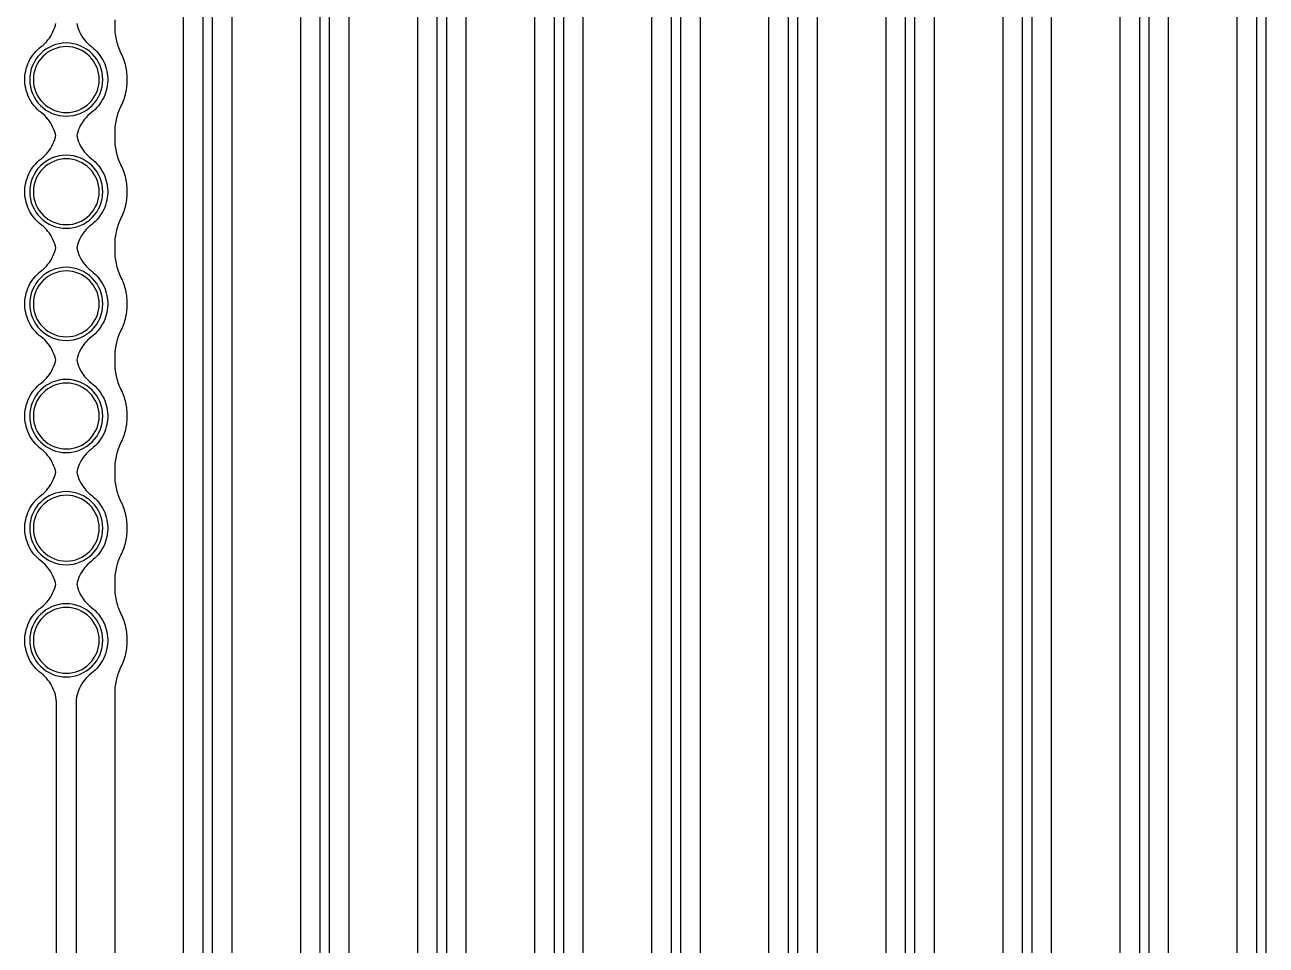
# Model space of a CAD drawing. Header units: metres. Extents: x -1805 to 1655, y -683 to 39617.
# Drawn here: x -8.5 to 246, y 4104 to 4292.7 of the extents above; entities that cross this region are included whole.
import ezdxf

# ---------------------------------------------------------------- set-up
doc = ezdxf.new("R2010")
doc.units = ezdxf.units.M
for name, color, linetype in [('Etching', 5, 'CONTINUOUS'), ('Metal', 4, 'CONTINUOUS'), ('pad_etching', 1, 'CONTINUOUS'), ('PEDOT_SIROF', 6, 'CONTINUOUS')]:
    doc.layers.add(name, color=color, linetype=linetype)

msp = doc.modelspace()

# ---------------------------------------------------------------- linework, layer by layer
at = {"layer": 'Etching'}
for points in [[(24, 9134.24), (24, -45.85)], [(34, -45.85), (34, 9134.24)], [(48, 9134.24), (48, 81.13)], [(58, 81.13), (58, 9134.24)], [(72, 9134.24), (72, 208.12)], [(82, 208.12), (82, 9134.24)], [(96, 9134.24), (96, 335.1)], [(106, 335.1), (106, 9134.24)], [(120, 9134.24), (120, 462.09)], [(130, 462.09), (130, 9134.24)], [(144, 9134.24), (144, 589.07)], [(154, 589.07), (154, 9134.24)], [(168, 9134.24), (168, 716.05)], [(178, 716.05), (178, 9134.24)], [(192, 9134.24), (192, 843.04)], [(202, 843.04), (202, 9134.24)], [(216, 9134.24), (216, 970.02)], [(226, 970.02), (226, 9134.24)], [(240, 9134.24), (240, 1097.01)], [(10, -202.71), (10, 4155.73), (10.01, 4156.09), (10.02, 4156.45), (10.05, 4156.82), (10.09, 4157.18), (10.14, 4157.54), (10.2, 4157.9), (10.27, 4158.26), (10.35, 4158.61), (10.45, 4158.97), (10.55, 4159.32), (10.66, 4159.66), (10.79, 4160), (10.92, 4160.34), (11.07, 4160.68), (11.22, 4161.01), (11.38, 4161.34), (11.53, 4161.68), (11.67, 4162.02), (11.79, 4162.36), (11.91, 4162.71), (12.02, 4163.06), (12.11, 4163.42), (12.2, 4163.77), (12.27, 4164.13), (12.34, 4164.5), (12.39, 4164.86), (12.43, 4165.22), (12.47, 4165.59), (12.49, 4165.96), (12.5, 4166.32), (12.5, 4166.69), (12.49, 4167.06), (12.47, 4167.43), (12.43, 4167.79), (12.39, 4168.16), (12.34, 4168.52), (12.27, 4168.88), (12.2, 4169.24), (12.11, 4169.6), (12.02, 4169.95), (11.91, 4170.31), (11.79, 4170.65), (11.67, 4171), (11.53, 4171.34), (11.38, 4171.68), (11.22, 4172.01), (11.07, 4172.34), (10.92, 4172.67), (10.79, 4173.01), (10.66, 4173.35), (10.55, 4173.7), (10.45, 4174.05), (10.35, 4174.4), (10.27, 4174.76), (10.2, 4175.11), (10.14, 4175.47), (10.09, 4175.84), (10.05, 4176.2), (10.02, 4176.56), (10.01, 4176.93), (10, 4177.29), (10, 4178.73), (10.01, 4179.09), (10.02, 4179.45), (10.05, 4179.82), (10.09, 4180.18), (10.14, 4180.54), (10.2, 4180.9), (10.27, 4181.26), (10.35, 4181.61), (10.45, 4181.97), (10.55, 4182.32), (10.66, 4182.66), (10.79, 4183), (10.92, 4183.34), (11.07, 4183.68), (11.22, 4184.01), (11.38, 4184.34), (11.53, 4184.68), (11.67, 4185.02), (11.79, 4185.36), (11.91, 4185.71), (12.02, 4186.06), (12.11, 4186.42), (12.2, 4186.77), (12.27, 4187.13), (12.34, 4187.5), (12.39, 4187.86), (12.43, 4188.22), (12.47, 4188.59), (12.49, 4188.96), (12.5, 4189.32), (12.5, 4189.69), (12.49, 4190.06), (12.47, 4190.43), (12.43, 4190.79), (12.39, 4191.16), (12.34, 4191.52), (12.27, 4191.88), (12.2, 4192.24), (12.11, 4192.6), (12.02, 4192.95), (11.91, 4193.31), (11.79, 4193.65), (11.67, 4194), (11.53, 4194.34), (11.38, 4194.68), (11.22, 4195.01), (11.07, 4195.34), (10.92, 4195.67), (10.79, 4196.01), (10.66, 4196.35), (10.55, 4196.7), (10.45, 4197.05), (10.35, 4197.4), (10.27, 4197.76), (10.2, 4198.11), (10.14, 4198.47), (10.09, 4198.84), (10.05, 4199.2), (10.02, 4199.56), (10.01, 4199.93), (10, 4200.29), (10, 4201.73), (10.01, 4202.09), (10.02, 4202.45), (10.05, 4202.82), (10.09, 4203.18), (10.14, 4203.54), (10.2, 4203.9), (10.27, 4204.26), (10.35, 4204.61), (10.45, 4204.97), (10.55, 4205.32), (10.66, 4205.66), (10.79, 4206), (10.92, 4206.34), (11.07, 4206.68), (11.22, 4207.01), (11.38, 4207.34), (11.53, 4207.68), (11.67, 4208.02), (11.79, 4208.36), (11.91, 4208.71), (12.02, 4209.06), (12.11, 4209.42), (12.2, 4209.77), (12.27, 4210.13), (12.34, 4210.5), (12.39, 4210.86), (12.43, 4211.22), (12.47, 4211.59), (12.49, 4211.96), (12.5, 4212.32), (12.5, 4212.69), (12.49, 4213.06), (12.47, 4213.43), (12.43, 4213.79), (12.39, 4214.16), (12.34, 4214.52), (12.27, 4214.88), (12.2, 4215.24), (12.11, 4215.6), (12.02, 4215.95), (11.91, 4216.31), (11.79, 4216.65), (11.67, 4217), (11.53, 4217.34), (11.38, 4217.68), (11.22, 4218.01), (11.07, 4218.34), (10.92, 4218.67), (10.79, 4219.01), (10.66, 4219.35), (10.55, 4219.7), (10.45, 4220.05), (10.35, 4220.4), (10.27, 4220.76), (10.2, 4221.11), (10.14, 4221.47), (10.09, 4221.84), (10.05, 4222.2), (10.02, 4222.56), (10.01, 4222.93), (10, 4223.29), (10, 4224.73), (10.01, 4225.09), (10.02, 4225.45), (10.05, 4225.82), (10.09, 4226.18), (10.14, 4226.54), (10.2, 4226.9), (10.27, 4227.26), (10.35, 4227.61), (10.45, 4227.97), (10.55, 4228.32), (10.66, 4228.66), (10.79, 4229), (10.92, 4229.34), (11.07, 4229.68), (11.22, 4230.01), (11.38, 4230.34), (11.53, 4230.68), (11.67, 4231.02), (11.79, 4231.36), (11.91, 4231.71), (12.02, 4232.06), (12.11, 4232.42), (12.2, 4232.77), (12.27, 4233.13), (12.34, 4233.5), (12.39, 4233.86), (12.43, 4234.22), (12.47, 4234.59), (12.49, 4234.96), (12.5, 4235.32), (12.5, 4235.69), (12.49, 4236.06), (12.47, 4236.43), (12.43, 4236.79), (12.39, 4237.16), (12.34, 4237.52), (12.27, 4237.88), (12.2, 4238.24), (12.11, 4238.6), (12.02, 4238.95), (11.91, 4239.31), (11.79, 4239.65), (11.67, 4240), (11.53, 4240.34), (11.38, 4240.68), (11.22, 4241.01), (11.07, 4241.34), (10.92, 4241.67), (10.79, 4242.01), (10.66, 4242.35), (10.55, 4242.7), (10.45, 4243.05), (10.35, 4243.4), (10.27, 4243.76), (10.2, 4244.11), (10.14, 4244.47), (10.09, 4244.84), (10.05, 4245.2), (10.02, 4245.56), (10.01, 4245.93), (10, 4246.29), (10, 4247.73), (10.01, 4248.09), (10.02, 4248.45), (10.05, 4248.82), (10.09, 4249.18), (10.14, 4249.54), (10.2, 4249.9), (10.27, 4250.26), (10.35, 4250.61), (10.45, 4250.97), (10.55, 4251.32), (10.66, 4251.66), (10.79, 4252), (10.92, 4252.34), (11.07, 4252.68), (11.22, 4253.01), (11.38, 4253.34), (11.53, 4253.68), (11.67, 4254.02), (11.79, 4254.36), (11.91, 4254.71), (12.02, 4255.06), (12.11, 4255.42), (12.2, 4255.77), (12.27, 4256.13), (12.34, 4256.5), (12.39, 4256.86), (12.43, 4257.22), (12.47, 4257.59), (12.49, 4257.96), (12.5, 4258.32), (12.5, 4258.69), (12.49, 4259.06), (12.47, 4259.43), (12.43, 4259.79), (12.39, 4260.16), (12.34, 4260.52), (12.27, 4260.88), (12.2, 4261.24), (12.11, 4261.6), (12.02, 4261.95), (11.91, 4262.31), (11.79, 4262.65), (11.67, 4263), (11.53, 4263.34), (11.38, 4263.68), (11.22, 4264.01), (11.07, 4264.34), (10.92, 4264.67), (10.79, 4265.01), (10.66, 4265.35), (10.55, 4265.7), (10.45, 4266.05), (10.35, 4266.4), (10.27, 4266.76), (10.2, 4267.11), (10.14, 4267.47), (10.09, 4267.84), (10.05, 4268.2), (10.02, 4268.56), (10.01, 4268.93), (10, 4269.29), (10, 4270.73), (10.01, 4271.09), (10.02, 4271.45), (10.05, 4271.82), (10.09, 4272.18), (10.14, 4272.54), (10.2, 4272.9), (10.27, 4273.26), (10.35, 4273.61), (10.45, 4273.97), (10.55, 4274.32), (10.66, 4274.66), (10.79, 4275), (10.92, 4275.34), (11.07, 4275.68), (11.22, 4276.01), (11.38, 4276.34), (11.53, 4276.68), (11.67, 4277.02), (11.79, 4277.36), (11.91, 4277.71), (12.02, 4278.06), (12.11, 4278.42), (12.2, 4278.77), (12.27, 4279.13), (12.34, 4279.5), (12.39, 4279.86), (12.43, 4280.22), (12.47, 4280.59), (12.49, 4280.96), (12.5, 4281.32), (12.5, 4281.69), (12.49, 4282.06), (12.47, 4282.43), (12.43, 4282.79), (12.39, 4283.16), (12.34, 4283.52), (12.27, 4283.88), (12.2, 4284.24), (12.11, 4284.6), (12.02, 4284.95), (11.91, 4285.31), (11.79, 4285.65), (11.67, 4286), (11.53, 4286.34), (11.38, 4286.68), (11.22, 4287.01), (11.07, 4287.34), (10.92, 4287.67), (10.79, 4288.01), (10.66, 4288.35), (10.55, 4288.7), (10.45, 4289.05), (10.35, 4289.4), (10.27, 4289.76), (10.2, 4290.11), (10.14, 4290.47), (10.09, 4290.84), (10.05, 4291.2), (10.02, 4291.56), (10.01, 4291.93), (10, 4292.29), (10, 4293.73)]]:
    msp.add_lwpolyline(points, dxfattribs=at)
at = {"layer": 'Metal'}
for points in [[(30, -49.66), (30, 9436.51), (28, 9436.51), (28, 9436.51), (28, -49.66)], [(54, 77.32), (54, 9436.51), (52, 9436.51), (52, 9436.51), (52, 77.32)], [(78, 204.31), (78, 9436.51), (76, 9436.51), (76, 9436.51), (76, 204.31)], [(102, 331.29), (102, 9436.51), (100, 9436.51), (100, 9436.51), (100, 331.29)], [(126, 458.27), (126, 9436.51), (124, 9436.51), (124, 9436.51), (124, 458.27)], [(150, 585.26), (150, 9436.51), (148, 9436.51), (148, 9436.51), (148, 585.26)], [(174, 712.24), (174, 9436.51), (172, 9436.51), (172, 9436.51), (172, 712.24)], [(198, 839.23), (198, 9436.51), (196, 9436.51), (196, 9436.51), (196, 839.23)], [(222, 966.21), (222, 9436.51), (220, 9436.51), (220, 9436.51), (220, 966.21)], [(246, 1093.19), (246, 9436.51), (244, 9436.51), (244, 9436.51), (244, 1093.19)], [(-2, -200.37), (-2, 4153.38), (-2.02, 4153.87), (-2.06, 4154.36), (-2.13, 4154.85), (-2.24, 4155.33), (-2.37, 4155.8), (-2.54, 4156.26), (-2.73, 4156.71), (-2.94, 4157.15), (-3.19, 4157.58), (-3.46, 4157.99), (-3.75, 4158.38), (-4.07, 4158.75), (-4.41, 4159.11), (-4.77, 4159.44), (-5.15, 4159.75), (-5.54, 4160.06), (-5.92, 4160.4), (-6.27, 4160.77), (-6.6, 4161.15), (-6.9, 4161.55), (-7.18, 4161.97), (-7.44, 4162.4), (-7.67, 4162.85), (-7.88, 4163.31), (-8.05, 4163.78), (-8.2, 4164.27), (-8.32, 4164.76), (-8.41, 4165.25), (-8.47, 4165.75), (-8.5, 4166.26), (-8.5, 4166.76), (-8.47, 4167.26), (-8.41, 4167.76), (-8.32, 4168.26), (-8.2, 4168.75), (-8.05, 4169.23), (-7.88, 4169.71), (-7.67, 4170.17), (-7.44, 4170.62), (-7.18, 4171.05), (-6.9, 4171.47), (-6.6, 4171.87), (-6.27, 4172.25), (-5.92, 4172.61), (-5.54, 4172.95), (-5.15, 4173.27), (-4.77, 4173.58), (-4.41, 4173.91), (-4.07, 4174.26), (-3.75, 4174.64), (-3.46, 4175.03), (-3.19, 4175.44), (-2.94, 4175.86), (-2.73, 4176.3), (-2.54, 4176.76), (-2.37, 4177.22), (-2.24, 4177.69), (-2.17, 4178.01), (-2.24, 4178.33), (-2.37, 4178.8), (-2.54, 4179.26), (-2.73, 4179.71), (-2.94, 4180.15), (-3.19, 4180.58), (-3.46, 4180.99), (-3.75, 4181.38), (-4.07, 4181.75), (-4.41, 4182.11), (-4.77, 4182.44), (-5.15, 4182.75), (-5.54, 4183.06), (-5.92, 4183.4), (-6.27, 4183.77), (-6.6, 4184.15), (-6.9, 4184.55), (-7.18, 4184.97), (-7.44, 4185.4), (-7.67, 4185.85), (-7.88, 4186.31), (-8.05, 4186.78), (-8.2, 4187.27), (-8.32, 4187.76), (-8.41, 4188.25), (-8.47, 4188.75), (-8.5, 4189.26), (-8.5, 4189.76), (-8.47, 4190.26), (-8.41, 4190.76), (-8.32, 4191.26), (-8.2, 4191.75), (-8.05, 4192.23), (-7.88, 4192.71), (-7.67, 4193.17), (-7.44, 4193.62), (-7.18, 4194.05), (-6.9, 4194.47), (-6.6, 4194.87), (-6.27, 4195.25), (-5.92, 4195.61), (-5.54, 4195.95), (-5.15, 4196.27), (-4.77, 4196.58), (-4.41, 4196.91), (-4.07, 4197.26), (-3.75, 4197.64), (-3.46, 4198.03), (-3.19, 4198.44), (-2.94, 4198.86), (-2.73, 4199.3), (-2.54, 4199.76), (-2.37, 4200.22), (-2.24, 4200.69), (-2.17, 4201.01), (-2.24, 4201.33), (-2.37, 4201.8), (-2.54, 4202.26), (-2.73, 4202.71), (-2.94, 4203.15), (-3.19, 4203.58), (-3.46, 4203.99), (-3.75, 4204.38), (-4.07, 4204.75), (-4.41, 4205.11), (-4.77, 4205.44), (-5.15, 4205.75), (-5.54, 4206.06), (-5.92, 4206.4), (-6.27, 4206.77), (-6.6, 4207.15), (-6.9, 4207.55), (-7.18, 4207.97), (-7.44, 4208.4), (-7.67, 4208.85), (-7.88, 4209.31), (-8.05, 4209.78), (-8.2, 4210.27), (-8.32, 4210.76), (-8.41, 4211.25), (-8.47, 4211.75), (-8.5, 4212.26), (-8.5, 4212.76), (-8.47, 4213.26), (-8.41, 4213.76), (-8.32, 4214.26), (-8.2, 4214.75), (-8.05, 4215.23), (-7.88, 4215.71), (-7.67, 4216.17), (-7.44, 4216.62), (-7.18, 4217.05), (-6.9, 4217.47), (-6.6, 4217.87), (-6.27, 4218.25), (-5.92, 4218.61), (-5.54, 4218.95), (-5.15, 4219.27), (-4.77, 4219.58), (-4.41, 4219.91), (-4.07, 4220.26), (-3.75, 4220.64), (-3.46, 4221.03), (-3.19, 4221.44), (-2.94, 4221.86), (-2.73, 4222.3), (-2.54, 4222.76), (-2.37, 4223.22), (-2.24, 4223.69), (-2.17, 4224.01), (-2.24, 4224.33), (-2.37, 4224.8), (-2.54, 4225.26), (-2.73, 4225.71), (-2.94, 4226.15), (-3.19, 4226.58), (-3.46, 4226.99), (-3.75, 4227.38), (-4.07, 4227.75), (-4.41, 4228.11), (-4.77, 4228.44), (-5.15, 4228.75), (-5.54, 4229.06), (-5.92, 4229.4), (-6.27, 4229.77), (-6.6, 4230.15), (-6.9, 4230.55), (-7.18, 4230.97), (-7.44, 4231.4), (-7.67, 4231.85), (-7.88, 4232.31), (-8.05, 4232.78), (-8.2, 4233.27), (-8.32, 4233.76), (-8.41, 4234.25), (-8.47, 4234.75), (-8.5, 4235.26), (-8.5, 4235.76), (-8.47, 4236.26), (-8.41, 4236.76), (-8.32, 4237.26), (-8.2, 4237.75), (-8.05, 4238.23), (-7.88, 4238.71), (-7.67, 4239.17), (-7.44, 4239.62), (-7.18, 4240.05), (-6.9, 4240.47), (-6.6, 4240.87), (-6.27, 4241.25), (-5.92, 4241.61), (-5.54, 4241.95), (-5.15, 4242.27), (-4.77, 4242.58), (-4.41, 4242.91), (-4.07, 4243.26), (-3.75, 4243.64), (-3.46, 4244.03), (-3.19, 4244.44), (-2.94, 4244.86), (-2.73, 4245.3), (-2.54, 4245.76), (-2.37, 4246.22), (-2.24, 4246.69), (-2.17, 4247.01), (-2.24, 4247.33), (-2.37, 4247.8), (-2.54, 4248.26), (-2.73, 4248.71), (-2.94, 4249.15), (-3.19, 4249.58), (-3.46, 4249.99), (-3.75, 4250.38), (-4.07, 4250.75), (-4.41, 4251.11), (-4.77, 4251.44), (-5.15, 4251.75), (-5.54, 4252.06), (-5.92, 4252.4), (-6.27, 4252.77), (-6.6, 4253.15), (-6.9, 4253.55), (-7.18, 4253.97), (-7.44, 4254.4), (-7.67, 4254.85), (-7.88, 4255.31), (-8.05, 4255.78), (-8.2, 4256.27), (-8.32, 4256.76), (-8.41, 4257.25), (-8.47, 4257.75), (-8.5, 4258.26), (-8.5, 4258.76), (-8.47, 4259.26), (-8.41, 4259.76), (-8.32, 4260.26), (-8.2, 4260.75), (-8.05, 4261.23), (-7.88, 4261.71), (-7.67, 4262.17), (-7.44, 4262.62), (-7.18, 4263.05), (-6.9, 4263.47), (-6.6, 4263.87), (-6.27, 4264.25), (-5.92, 4264.61), (-5.54, 4264.95), (-5.15, 4265.27), (-4.77, 4265.58), (-4.41, 4265.91), (-4.07, 4266.26), (-3.75, 4266.64), (-3.46, 4267.03), (-3.19, 4267.44), (-2.94, 4267.86), (-2.73, 4268.3), (-2.54, 4268.76), (-2.37, 4269.22), (-2.24, 4269.69), (-2.17, 4270.01), (-2.24, 4270.33), (-2.37, 4270.8), (-2.54, 4271.26), (-2.73, 4271.71), (-2.94, 4272.15), (-3.19, 4272.58), (-3.46, 4272.99), (-3.75, 4273.38), (-4.07, 4273.75), (-4.41, 4274.11), (-4.77, 4274.44), (-5.15, 4274.75), (-5.54, 4275.06), (-5.92, 4275.4), (-6.27, 4275.77), (-6.6, 4276.15), (-6.9, 4276.55), (-7.18, 4276.97), (-7.44, 4277.4), (-7.67, 4277.85), (-7.88, 4278.31), (-8.05, 4278.78), (-8.2, 4279.27), (-8.32, 4279.76), (-8.41, 4280.25), (-8.47, 4280.75), (-8.5, 4281.26), (-8.5, 4281.76), (-8.47, 4282.26), (-8.41, 4282.76), (-8.32, 4283.26), (-8.2, 4283.75), (-8.05, 4284.23), (-7.88, 4284.71), (-7.67, 4285.17), (-7.44, 4285.62), (-7.18, 4286.05), (-6.9, 4286.47), (-6.6, 4286.87), (-6.27, 4287.25), (-5.92, 4287.61), (-5.54, 4287.95), (-5.15, 4288.27), (-4.77, 4288.58), (-4.41, 4288.91), (-4.07, 4289.26), (-3.75, 4289.64), (-3.46, 4290.03), (-3.19, 4290.44), (-2.94, 4290.86), (-2.73, 4291.3), (-2.54, 4291.76), (-2.37, 4292.22), (-2.24, 4292.69), (-2.17, 4293.01)], [(2.17, 4293.01), (2.24, 4292.69), (2.37, 4292.22), (2.54, 4291.76), (2.73, 4291.3), (2.94, 4290.86), (3.19, 4290.44), (3.46, 4290.03), (3.75, 4289.64), (4.07, 4289.26), (4.41, 4288.91), (4.77, 4288.58), (5.15, 4288.27), (5.54, 4287.95), (5.92, 4287.61), (6.27, 4287.25), (6.6, 4286.87), (6.9, 4286.47), (7.18, 4286.05), (7.44, 4285.62), (7.67, 4285.17), (7.88, 4284.71), (8.05, 4284.23), (8.2, 4283.75), (8.32, 4283.26), (8.41, 4282.76), (8.47, 4282.26), (8.5, 4281.76), (8.5, 4281.26), (8.47, 4280.75), (8.41, 4280.25), (8.32, 4279.76), (8.2, 4279.27), (8.05, 4278.78), (7.88, 4278.31), (7.67, 4277.85), (7.44, 4277.4), (7.18, 4276.97), (6.9, 4276.55), (6.6, 4276.15), (6.27, 4275.77), (5.92, 4275.4), (5.54, 4275.06), (5.15, 4274.75), (4.77, 4274.44), (4.41, 4274.11), (4.07, 4273.75), (3.75, 4273.38), (3.46, 4272.99), (3.19, 4272.58), (2.94, 4272.15), (2.73, 4271.71), (2.54, 4271.26), (2.37, 4270.8), (2.24, 4270.33), (2.17, 4270.01), (2.24, 4269.69), (2.37, 4269.22), (2.54, 4268.76), (2.73, 4268.3), (2.94, 4267.86), (3.19, 4267.44), (3.46, 4267.03), (3.75, 4266.64), (4.07, 4266.26), (4.41, 4265.91), (4.77, 4265.58), (5.15, 4265.27), (5.54, 4264.95), (5.92, 4264.61), (6.27, 4264.25), (6.6, 4263.87), (6.9, 4263.47), (7.18, 4263.05), (7.44, 4262.62), (7.67, 4262.17), (7.88, 4261.71), (8.05, 4261.23), (8.2, 4260.75), (8.32, 4260.26), (8.41, 4259.76), (8.47, 4259.26), (8.5, 4258.76), (8.5, 4258.26), (8.47, 4257.75), (8.41, 4257.25), (8.32, 4256.76), (8.2, 4256.27), (8.05, 4255.78), (7.88, 4255.31), (7.67, 4254.85), (7.44, 4254.4), (7.18, 4253.97), (6.9, 4253.55), (6.6, 4253.15), (6.27, 4252.77), (5.92, 4252.4), (5.54, 4252.06), (5.15, 4251.75), (4.77, 4251.44), (4.41, 4251.11), (4.07, 4250.75), (3.75, 4250.38), (3.46, 4249.99), (3.19, 4249.58), (2.94, 4249.15), (2.73, 4248.71), (2.54, 4248.26), (2.37, 4247.8), (2.24, 4247.33), (2.17, 4247.01), (2.24, 4246.69), (2.37, 4246.22), (2.54, 4245.76), (2.73, 4245.3), (2.94, 4244.86), (3.19, 4244.44), (3.46, 4244.03), (3.75, 4243.64), (4.07, 4243.26), (4.41, 4242.91), (4.77, 4242.58), (5.15, 4242.27), (5.54, 4241.95), (5.92, 4241.61), (6.27, 4241.25), (6.6, 4240.87), (6.9, 4240.47), (7.18, 4240.05), (7.44, 4239.62), (7.67, 4239.17), (7.88, 4238.71), (8.05, 4238.23), (8.2, 4237.75), (8.32, 4237.26), (8.41, 4236.76), (8.47, 4236.26), (8.5, 4235.76), (8.5, 4235.26), (8.47, 4234.75), (8.41, 4234.25), (8.32, 4233.76), (8.2, 4233.27), (8.05, 4232.78), (7.88, 4232.31), (7.67, 4231.85), (7.44, 4231.4), (7.18, 4230.97), (6.9, 4230.55), (6.6, 4230.15), (6.27, 4229.77), (5.92, 4229.4), (5.54, 4229.06), (5.15, 4228.75), (4.77, 4228.44), (4.41, 4228.11), (4.07, 4227.75), (3.75, 4227.38), (3.46, 4226.99), (3.19, 4226.58), (2.94, 4226.15), (2.73, 4225.71), (2.54, 4225.26), (2.37, 4224.8), (2.24, 4224.33), (2.17, 4224.01), (2.24, 4223.69), (2.37, 4223.22), (2.54, 4222.76), (2.73, 4222.3), (2.94, 4221.86), (3.19, 4221.44), (3.46, 4221.03), (3.75, 4220.64), (4.07, 4220.26), (4.41, 4219.91), (4.77, 4219.58), (5.15, 4219.27), (5.54, 4218.95), (5.92, 4218.61), (6.27, 4218.25), (6.6, 4217.87), (6.9, 4217.47), (7.18, 4217.05), (7.44, 4216.62), (7.67, 4216.17), (7.88, 4215.71), (8.05, 4215.23), (8.2, 4214.75), (8.32, 4214.26), (8.41, 4213.76), (8.47, 4213.26), (8.5, 4212.76), (8.5, 4212.26), (8.47, 4211.75), (8.41, 4211.25), (8.32, 4210.76), (8.2, 4210.27), (8.05, 4209.78), (7.88, 4209.31), (7.67, 4208.85), (7.44, 4208.4), (7.18, 4207.97), (6.9, 4207.55), (6.6, 4207.15), (6.27, 4206.77), (5.92, 4206.4), (5.54, 4206.06), (5.15, 4205.75), (4.77, 4205.44), (4.41, 4205.11), (4.07, 4204.75), (3.75, 4204.38), (3.46, 4203.99), (3.19, 4203.58), (2.94, 4203.15), (2.73, 4202.71), (2.54, 4202.26), (2.37, 4201.8), (2.24, 4201.33), (2.17, 4201.01), (2.24, 4200.69), (2.37, 4200.22), (2.54, 4199.76), (2.73, 4199.3), (2.94, 4198.86), (3.19, 4198.44), (3.46, 4198.03), (3.75, 4197.64), (4.07, 4197.26), (4.41, 4196.91), (4.77, 4196.58), (5.15, 4196.27), (5.54, 4195.95), (5.92, 4195.61), (6.27, 4195.25), (6.6, 4194.87), (6.9, 4194.47), (7.18, 4194.05), (7.44, 4193.62), (7.67, 4193.17), (7.88, 4192.71), (8.05, 4192.23), (8.2, 4191.75), (8.32, 4191.26), (8.41, 4190.76), (8.47, 4190.26), (8.5, 4189.76), (8.5, 4189.26), (8.47, 4188.75), (8.41, 4188.25), (8.32, 4187.76), (8.2, 4187.27), (8.05, 4186.78), (7.88, 4186.31), (7.67, 4185.85), (7.44, 4185.4), (7.18, 4184.97), (6.9, 4184.55), (6.6, 4184.15), (6.27, 4183.77), (5.92, 4183.4), (5.54, 4183.06), (5.15, 4182.75), (4.77, 4182.44), (4.41, 4182.11), (4.07, 4181.75), (3.75, 4181.38), (3.46, 4180.99), (3.19, 4180.58), (2.94, 4180.15), (2.73, 4179.71), (2.54, 4179.26), (2.37, 4178.8), (2.24, 4178.33), (2.17, 4178.01), (2.24, 4177.69), (2.37, 4177.22), (2.54, 4176.76), (2.73, 4176.3), (2.94, 4175.86), (3.19, 4175.44), (3.46, 4175.03), (3.75, 4174.64), (4.07, 4174.26), (4.41, 4173.91), (4.77, 4173.58), (5.15, 4173.27), (5.54, 4172.95), (5.92, 4172.61), (6.27, 4172.25), (6.6, 4171.87), (6.9, 4171.47), (7.18, 4171.05), (7.44, 4170.62), (7.67, 4170.17), (7.88, 4169.71), (8.05, 4169.23), (8.2, 4168.75), (8.32, 4168.26), (8.41, 4167.76), (8.47, 4167.26), (8.5, 4166.76), (8.5, 4166.26), (8.47, 4165.75), (8.41, 4165.25), (8.32, 4164.76), (8.2, 4164.27), (8.05, 4163.78), (7.88, 4163.31), (7.67, 4162.85), (7.44, 4162.4), (7.18, 4161.97), (6.9, 4161.55), (6.6, 4161.15), (6.27, 4160.77), (5.92, 4160.4), (5.54, 4160.06), (5.15, 4159.75), (4.77, 4159.44), (4.41, 4159.11), (4.07, 4158.75), (3.75, 4158.38), (3.46, 4157.99), (3.19, 4157.58), (2.94, 4157.15), (2.73, 4156.71), (2.54, 4156.26), (2.37, 4155.8), (2.24, 4155.33), (2.13, 4154.85), (2.06, 4154.36), (2.02, 4153.87), (2, 4153.38), (2, -200.37)]]:
    msp.add_lwpolyline(points, dxfattribs=at)
at = {"layer": 'pad_etching'}
for points in [[(6.75, 4281.51), (6.72, 4282.17), (6.62, 4282.82), (6.46, 4283.47), (6.24, 4284.09), (5.95, 4284.69), (5.61, 4285.26), (5.22, 4285.79), (4.77, 4286.28), (4.28, 4286.73), (3.75, 4287.12), (3.18, 4287.46), (2.58, 4287.74), (1.96, 4287.97), (1.32, 4288.13), (0.66, 4288.23), (0, 4288.26), (-0.66, 4288.23), (-1.32, 4288.13), (-1.96, 4287.97), (-2.58, 4287.74), (-3.18, 4287.46), (-3.75, 4287.12), (-4.28, 4286.73), (-4.77, 4286.28), (-5.22, 4285.79), (-5.61, 4285.26), (-5.95, 4284.69), (-6.24, 4284.09), (-6.46, 4283.47), (-6.62, 4282.82), (-6.72, 4282.17), (-6.75, 4281.51), (-6.72, 4280.85), (-6.62, 4280.19), (-6.46, 4279.55), (-6.24, 4278.92), (-5.95, 4278.33), (-5.61, 4277.76), (-5.22, 4277.23), (-4.77, 4276.73), (-4.28, 4276.29), (-3.75, 4275.9), (-3.18, 4275.55), (-2.58, 4275.27), (-1.96, 4275.05), (-1.32, 4274.89), (-0.66, 4274.79), (0, 4274.76), (0.66, 4274.79), (1.32, 4274.89), (1.96, 4275.05), (2.58, 4275.27), (3.18, 4275.55), (3.75, 4275.9), (4.28, 4276.29), (4.77, 4276.73), (5.22, 4277.23), (5.61, 4277.76), (5.95, 4278.33), (6.24, 4278.92), (6.46, 4279.55), (6.62, 4280.19), (6.72, 4280.85), (6.75, 4281.51)], [(6.75, 4258.51), (6.72, 4259.17), (6.62, 4259.82), (6.46, 4260.47), (6.24, 4261.09), (5.95, 4261.69), (5.61, 4262.26), (5.22, 4262.79), (4.77, 4263.28), (4.28, 4263.73), (3.75, 4264.12), (3.18, 4264.46), (2.58, 4264.74), (1.96, 4264.97), (1.32, 4265.13), (0.66, 4265.23), (0, 4265.26), (-0.66, 4265.23), (-1.32, 4265.13), (-1.96, 4264.97), (-2.58, 4264.74), (-3.18, 4264.46), (-3.75, 4264.12), (-4.28, 4263.73), (-4.77, 4263.28), (-5.22, 4262.79), (-5.61, 4262.26), (-5.95, 4261.69), (-6.24, 4261.09), (-6.46, 4260.47), (-6.62, 4259.82), (-6.72, 4259.17), (-6.75, 4258.51), (-6.72, 4257.85), (-6.62, 4257.19), (-6.46, 4256.55), (-6.24, 4255.92), (-5.95, 4255.33), (-5.61, 4254.76), (-5.22, 4254.23), (-4.77, 4253.73), (-4.28, 4253.29), (-3.75, 4252.9), (-3.18, 4252.55), (-2.58, 4252.27), (-1.96, 4252.05), (-1.32, 4251.89), (-0.66, 4251.79), (0, 4251.76), (0.66, 4251.79), (1.32, 4251.89), (1.96, 4252.05), (2.58, 4252.27), (3.18, 4252.55), (3.75, 4252.9), (4.28, 4253.29), (4.77, 4253.73), (5.22, 4254.23), (5.61, 4254.76), (5.95, 4255.33), (6.24, 4255.92), (6.46, 4256.55), (6.62, 4257.19), (6.72, 4257.85), (6.75, 4258.51)], [(6.75, 4235.51), (6.72, 4236.17), (6.62, 4236.82), (6.46, 4237.47), (6.24, 4238.09), (5.95, 4238.69), (5.61, 4239.26), (5.22, 4239.79), (4.77, 4240.28), (4.28, 4240.73), (3.75, 4241.12), (3.18, 4241.46), (2.58, 4241.74), (1.96, 4241.97), (1.32, 4242.13), (0.66, 4242.23), (0, 4242.26), (-0.66, 4242.23), (-1.32, 4242.13), (-1.96, 4241.97), (-2.58, 4241.74), (-3.18, 4241.46), (-3.75, 4241.12), (-4.28, 4240.73), (-4.77, 4240.28), (-5.22, 4239.79), (-5.61, 4239.26), (-5.95, 4238.69), (-6.24, 4238.09), (-6.46, 4237.47), (-6.62, 4236.82), (-6.72, 4236.17), (-6.75, 4235.51), (-6.72, 4234.85), (-6.62, 4234.19), (-6.46, 4233.55), (-6.24, 4232.92), (-5.95, 4232.33), (-5.61, 4231.76), (-5.22, 4231.23), (-4.77, 4230.73), (-4.28, 4230.29), (-3.75, 4229.9), (-3.18, 4229.55), (-2.58, 4229.27), (-1.96, 4229.05), (-1.32, 4228.89), (-0.66, 4228.79), (0, 4228.76), (0.66, 4228.79), (1.32, 4228.89), (1.96, 4229.05), (2.58, 4229.27), (3.18, 4229.55), (3.75, 4229.9), (4.28, 4230.29), (4.77, 4230.73), (5.22, 4231.23), (5.61, 4231.76), (5.95, 4232.33), (6.24, 4232.92), (6.46, 4233.55), (6.62, 4234.19), (6.72, 4234.85), (6.75, 4235.51)], [(6.75, 4212.51), (6.72, 4213.17), (6.62, 4213.82), (6.46, 4214.47), (6.24, 4215.09), (5.95, 4215.69), (5.61, 4216.26), (5.22, 4216.79), (4.77, 4217.28), (4.28, 4217.73), (3.75, 4218.12), (3.18, 4218.46), (2.58, 4218.74), (1.96, 4218.97), (1.32, 4219.13), (0.66, 4219.23), (0, 4219.26), (-0.66, 4219.23), (-1.32, 4219.13), (-1.96, 4218.97), (-2.58, 4218.74), (-3.18, 4218.46), (-3.75, 4218.12), (-4.28, 4217.73), (-4.77, 4217.28), (-5.22, 4216.79), (-5.61, 4216.26), (-5.95, 4215.69), (-6.24, 4215.09), (-6.46, 4214.47), (-6.62, 4213.82), (-6.72, 4213.17), (-6.75, 4212.51), (-6.72, 4211.85), (-6.62, 4211.19), (-6.46, 4210.55), (-6.24, 4209.92), (-5.95, 4209.33), (-5.61, 4208.76), (-5.22, 4208.23), (-4.77, 4207.73), (-4.28, 4207.29), (-3.75, 4206.9), (-3.18, 4206.55), (-2.58, 4206.27), (-1.96, 4206.05), (-1.32, 4205.89), (-0.66, 4205.79), (0, 4205.76), (0.66, 4205.79), (1.32, 4205.89), (1.96, 4206.05), (2.58, 4206.27), (3.18, 4206.55), (3.75, 4206.9), (4.28, 4207.29), (4.77, 4207.73), (5.22, 4208.23), (5.61, 4208.76), (5.95, 4209.33), (6.24, 4209.92), (6.46, 4210.55), (6.62, 4211.19), (6.72, 4211.85), (6.75, 4212.51)], [(6.75, 4189.51), (6.72, 4190.17), (6.62, 4190.82), (6.46, 4191.47), (6.24, 4192.09), (5.95, 4192.69), (5.61, 4193.26), (5.22, 4193.79), (4.77, 4194.28), (4.28, 4194.73), (3.75, 4195.12), (3.18, 4195.46), (2.58, 4195.74), (1.96, 4195.97), (1.32, 4196.13), (0.66, 4196.23), (0, 4196.26), (-0.66, 4196.23), (-1.32, 4196.13), (-1.96, 4195.97), (-2.58, 4195.74), (-3.18, 4195.46), (-3.75, 4195.12), (-4.28, 4194.73), (-4.77, 4194.28), (-5.22, 4193.79), (-5.61, 4193.26), (-5.95, 4192.69), (-6.24, 4192.09), (-6.46, 4191.47), (-6.62, 4190.82), (-6.72, 4190.17), (-6.75, 4189.51), (-6.72, 4188.85), (-6.62, 4188.19), (-6.46, 4187.55), (-6.24, 4186.92), (-5.95, 4186.33), (-5.61, 4185.76), (-5.22, 4185.23), (-4.77, 4184.73), (-4.28, 4184.29), (-3.75, 4183.9), (-3.18, 4183.55), (-2.58, 4183.27), (-1.96, 4183.05), (-1.32, 4182.89), (-0.66, 4182.79), (0, 4182.76), (0.66, 4182.79), (1.32, 4182.89), (1.96, 4183.05), (2.58, 4183.27), (3.18, 4183.55), (3.75, 4183.9), (4.28, 4184.29), (4.77, 4184.73), (5.22, 4185.23), (5.61, 4185.76), (5.95, 4186.33), (6.24, 4186.92), (6.46, 4187.55), (6.62, 4188.19), (6.72, 4188.85), (6.75, 4189.51)], [(6.75, 4166.51), (6.72, 4167.17), (6.62, 4167.82), (6.46, 4168.47), (6.24, 4169.09), (5.95, 4169.69), (5.61, 4170.26), (5.22, 4170.79), (4.77, 4171.28), (4.28, 4171.73), (3.75, 4172.12), (3.18, 4172.46), (2.58, 4172.74), (1.96, 4172.97), (1.32, 4173.13), (0.66, 4173.23), (0, 4173.26), (-0.66, 4173.23), (-1.32, 4173.13), (-1.96, 4172.97), (-2.58, 4172.74), (-3.18, 4172.46), (-3.75, 4172.12), (-4.28, 4171.73), (-4.77, 4171.28), (-5.22, 4170.79), (-5.61, 4170.26), (-5.95, 4169.69), (-6.24, 4169.09), (-6.46, 4168.47), (-6.62, 4167.82), (-6.72, 4167.17), (-6.75, 4166.51), (-6.72, 4165.85), (-6.62, 4165.19), (-6.46, 4164.55), (-6.24, 4163.92), (-5.95, 4163.33), (-5.61, 4162.76), (-5.22, 4162.23), (-4.77, 4161.73), (-4.28, 4161.29), (-3.75, 4160.9), (-3.18, 4160.55), (-2.58, 4160.27), (-1.96, 4160.05), (-1.32, 4159.89), (-0.66, 4159.79), (0, 4159.76), (0.66, 4159.79), (1.32, 4159.89), (1.96, 4160.05), (2.58, 4160.27), (3.18, 4160.55), (3.75, 4160.9), (4.28, 4161.29), (4.77, 4161.73), (5.22, 4162.23), (5.61, 4162.76), (5.95, 4163.33), (6.24, 4163.92), (6.46, 4164.55), (6.62, 4165.19), (6.72, 4165.85), (6.75, 4166.51)]]:
    msp.add_lwpolyline(points, close=True, dxfattribs=at)
at = {"layer": 'PEDOT_SIROF'}
for points in [[(7.5, 4281.51), (7.46, 4282.24), (7.36, 4282.97), (7.18, 4283.69), (6.93, 4284.38), (6.61, 4285.04), (6.24, 4285.67), (5.8, 4286.27), (5.3, 4286.81), (4.76, 4287.31), (4.17, 4287.74), (3.54, 4288.12), (2.87, 4288.44), (2.18, 4288.68), (1.46, 4288.86), (0.74, 4288.97), (0, 4289.01), (-0.74, 4288.97), (-1.46, 4288.86), (-2.18, 4288.68), (-2.87, 4288.44), (-3.54, 4288.12), (-4.17, 4287.74), (-4.76, 4287.31), (-5.3, 4286.81), (-5.8, 4286.27), (-6.24, 4285.67), (-6.61, 4285.04), (-6.93, 4284.38), (-7.18, 4283.69), (-7.36, 4282.97), (-7.46, 4282.24), (-7.5, 4281.51), (-7.46, 4280.77), (-7.36, 4280.04), (-7.18, 4279.33), (-6.93, 4278.64), (-6.61, 4277.97), (-6.24, 4277.34), (-5.8, 4276.75), (-5.3, 4276.2), (-4.76, 4275.71), (-4.17, 4275.27), (-3.54, 4274.89), (-2.87, 4274.58), (-2.18, 4274.33), (-1.46, 4274.15), (-0.74, 4274.04), (0, 4274.01), (0.74, 4274.04), (1.46, 4274.15), (2.18, 4274.33), (2.87, 4274.58), (3.54, 4274.89), (4.17, 4275.27), (4.76, 4275.71), (5.3, 4276.2), (5.8, 4276.75), (6.24, 4277.34), (6.61, 4277.97), (6.93, 4278.64), (7.18, 4279.33), (7.36, 4280.04), (7.46, 4280.77), (7.5, 4281.51)], [(7.5, 4258.51), (7.46, 4259.24), (7.36, 4259.97), (7.18, 4260.69), (6.93, 4261.38), (6.61, 4262.04), (6.24, 4262.67), (5.8, 4263.27), (5.3, 4263.81), (4.76, 4264.31), (4.17, 4264.74), (3.54, 4265.12), (2.87, 4265.44), (2.18, 4265.68), (1.46, 4265.86), (0.74, 4265.97), (0, 4266.01), (-0.74, 4265.97), (-1.46, 4265.86), (-2.18, 4265.68), (-2.87, 4265.44), (-3.54, 4265.12), (-4.17, 4264.74), (-4.76, 4264.31), (-5.3, 4263.81), (-5.8, 4263.27), (-6.24, 4262.67), (-6.61, 4262.04), (-6.93, 4261.38), (-7.18, 4260.69), (-7.36, 4259.97), (-7.46, 4259.24), (-7.5, 4258.51), (-7.46, 4257.77), (-7.36, 4257.04), (-7.18, 4256.33), (-6.93, 4255.64), (-6.61, 4254.97), (-6.24, 4254.34), (-5.8, 4253.75), (-5.3, 4253.2), (-4.76, 4252.71), (-4.17, 4252.27), (-3.54, 4251.89), (-2.87, 4251.58), (-2.18, 4251.33), (-1.46, 4251.15), (-0.74, 4251.04), (0, 4251.01), (0.74, 4251.04), (1.46, 4251.15), (2.18, 4251.33), (2.87, 4251.58), (3.54, 4251.89), (4.17, 4252.27), (4.76, 4252.71), (5.3, 4253.2), (5.8, 4253.75), (6.24, 4254.34), (6.61, 4254.97), (6.93, 4255.64), (7.18, 4256.33), (7.36, 4257.04), (7.46, 4257.77), (7.5, 4258.51)], [(7.5, 4235.51), (7.46, 4236.24), (7.36, 4236.97), (7.18, 4237.69), (6.93, 4238.38), (6.61, 4239.04), (6.24, 4239.67), (5.8, 4240.27), (5.3, 4240.81), (4.76, 4241.31), (4.17, 4241.74), (3.54, 4242.12), (2.87, 4242.44), (2.18, 4242.68), (1.46, 4242.86), (0.74, 4242.97), (0, 4243.01), (-0.74, 4242.97), (-1.46, 4242.86), (-2.18, 4242.68), (-2.87, 4242.44), (-3.54, 4242.12), (-4.17, 4241.74), (-4.76, 4241.31), (-5.3, 4240.81), (-5.8, 4240.27), (-6.24, 4239.67), (-6.61, 4239.04), (-6.93, 4238.38), (-7.18, 4237.69), (-7.36, 4236.97), (-7.46, 4236.24), (-7.5, 4235.51), (-7.46, 4234.77), (-7.36, 4234.04), (-7.18, 4233.33), (-6.93, 4232.64), (-6.61, 4231.97), (-6.24, 4231.34), (-5.8, 4230.75), (-5.3, 4230.2), (-4.76, 4229.71), (-4.17, 4229.27), (-3.54, 4228.89), (-2.87, 4228.58), (-2.18, 4228.33), (-1.46, 4228.15), (-0.74, 4228.04), (0, 4228.01), (0.74, 4228.04), (1.46, 4228.15), (2.18, 4228.33), (2.87, 4228.58), (3.54, 4228.89), (4.17, 4229.27), (4.76, 4229.71), (5.3, 4230.2), (5.8, 4230.75), (6.24, 4231.34), (6.61, 4231.97), (6.93, 4232.64), (7.18, 4233.33), (7.36, 4234.04), (7.46, 4234.77), (7.5, 4235.51)], [(7.5, 4212.51), (7.46, 4213.24), (7.36, 4213.97), (7.18, 4214.69), (6.93, 4215.38), (6.61, 4216.04), (6.24, 4216.67), (5.8, 4217.27), (5.3, 4217.81), (4.76, 4218.31), (4.17, 4218.74), (3.54, 4219.12), (2.87, 4219.44), (2.18, 4219.68), (1.46, 4219.86), (0.74, 4219.97), (0, 4220.01), (-0.74, 4219.97), (-1.46, 4219.86), (-2.18, 4219.68), (-2.87, 4219.44), (-3.54, 4219.12), (-4.17, 4218.74), (-4.76, 4218.31), (-5.3, 4217.81), (-5.8, 4217.27), (-6.24, 4216.67), (-6.61, 4216.04), (-6.93, 4215.38), (-7.18, 4214.69), (-7.36, 4213.97), (-7.46, 4213.24), (-7.5, 4212.51), (-7.46, 4211.77), (-7.36, 4211.04), (-7.18, 4210.33), (-6.93, 4209.64), (-6.61, 4208.97), (-6.24, 4208.34), (-5.8, 4207.75), (-5.3, 4207.2), (-4.76, 4206.71), (-4.17, 4206.27), (-3.54, 4205.89), (-2.87, 4205.58), (-2.18, 4205.33), (-1.46, 4205.15), (-0.74, 4205.04), (0, 4205.01), (0.74, 4205.04), (1.46, 4205.15), (2.18, 4205.33), (2.87, 4205.58), (3.54, 4205.89), (4.17, 4206.27), (4.76, 4206.71), (5.3, 4207.2), (5.8, 4207.75), (6.24, 4208.34), (6.61, 4208.97), (6.93, 4209.64), (7.18, 4210.33), (7.36, 4211.04), (7.46, 4211.77), (7.5, 4212.51)], [(7.5, 4189.51), (7.46, 4190.24), (7.36, 4190.97), (7.18, 4191.69), (6.93, 4192.38), (6.61, 4193.04), (6.24, 4193.67), (5.8, 4194.27), (5.3, 4194.81), (4.76, 4195.31), (4.17, 4195.74), (3.54, 4196.12), (2.87, 4196.44), (2.18, 4196.68), (1.46, 4196.86), (0.74, 4196.97), (0, 4197.01), (-0.74, 4196.97), (-1.46, 4196.86), (-2.18, 4196.68), (-2.87, 4196.44), (-3.54, 4196.12), (-4.17, 4195.74), (-4.76, 4195.31), (-5.3, 4194.81), (-5.8, 4194.27), (-6.24, 4193.67), (-6.61, 4193.04), (-6.93, 4192.38), (-7.18, 4191.69), (-7.36, 4190.97), (-7.46, 4190.24), (-7.5, 4189.51), (-7.46, 4188.77), (-7.36, 4188.04), (-7.18, 4187.33), (-6.93, 4186.64), (-6.61, 4185.97), (-6.24, 4185.34), (-5.8, 4184.75), (-5.3, 4184.2), (-4.76, 4183.71), (-4.17, 4183.27), (-3.54, 4182.89), (-2.87, 4182.58), (-2.18, 4182.33), (-1.46, 4182.15), (-0.74, 4182.04), (0, 4182.01), (0.74, 4182.04), (1.46, 4182.15), (2.18, 4182.33), (2.87, 4182.58), (3.54, 4182.89), (4.17, 4183.27), (4.76, 4183.71), (5.3, 4184.2), (5.8, 4184.75), (6.24, 4185.34), (6.61, 4185.97), (6.93, 4186.64), (7.18, 4187.33), (7.36, 4188.04), (7.46, 4188.77), (7.5, 4189.51)], [(7.5, 4166.51), (7.46, 4167.24), (7.36, 4167.97), (7.18, 4168.69), (6.93, 4169.38), (6.61, 4170.04), (6.24, 4170.67), (5.8, 4171.27), (5.3, 4171.81), (4.76, 4172.31), (4.17, 4172.74), (3.54, 4173.12), (2.87, 4173.44), (2.18, 4173.68), (1.46, 4173.86), (0.74, 4173.97), (0, 4174.01), (-0.74, 4173.97), (-1.46, 4173.86), (-2.18, 4173.68), (-2.87, 4173.44), (-3.54, 4173.12), (-4.17, 4172.74), (-4.76, 4172.31), (-5.3, 4171.81), (-5.8, 4171.27), (-6.24, 4170.67), (-6.61, 4170.04), (-6.93, 4169.38), (-7.18, 4168.69), (-7.36, 4167.97), (-7.46, 4167.24), (-7.5, 4166.51), (-7.46, 4165.77), (-7.36, 4165.04), (-7.18, 4164.33), (-6.93, 4163.64), (-6.61, 4162.97), (-6.24, 4162.34), (-5.8, 4161.75), (-5.3, 4161.2), (-4.76, 4160.71), (-4.17, 4160.27), (-3.54, 4159.89), (-2.87, 4159.58), (-2.18, 4159.33), (-1.46, 4159.15), (-0.74, 4159.04), (0, 4159.01), (0.74, 4159.04), (1.46, 4159.15), (2.18, 4159.33), (2.87, 4159.58), (3.54, 4159.89), (4.17, 4160.27), (4.76, 4160.71), (5.3, 4161.2), (5.8, 4161.75), (6.24, 4162.34), (6.61, 4162.97), (6.93, 4163.64), (7.18, 4164.33), (7.36, 4165.04), (7.46, 4165.77), (7.5, 4166.51)]]:
    msp.add_lwpolyline(points, close=True, dxfattribs=at)

doc.saveas('drawing.dxf')
